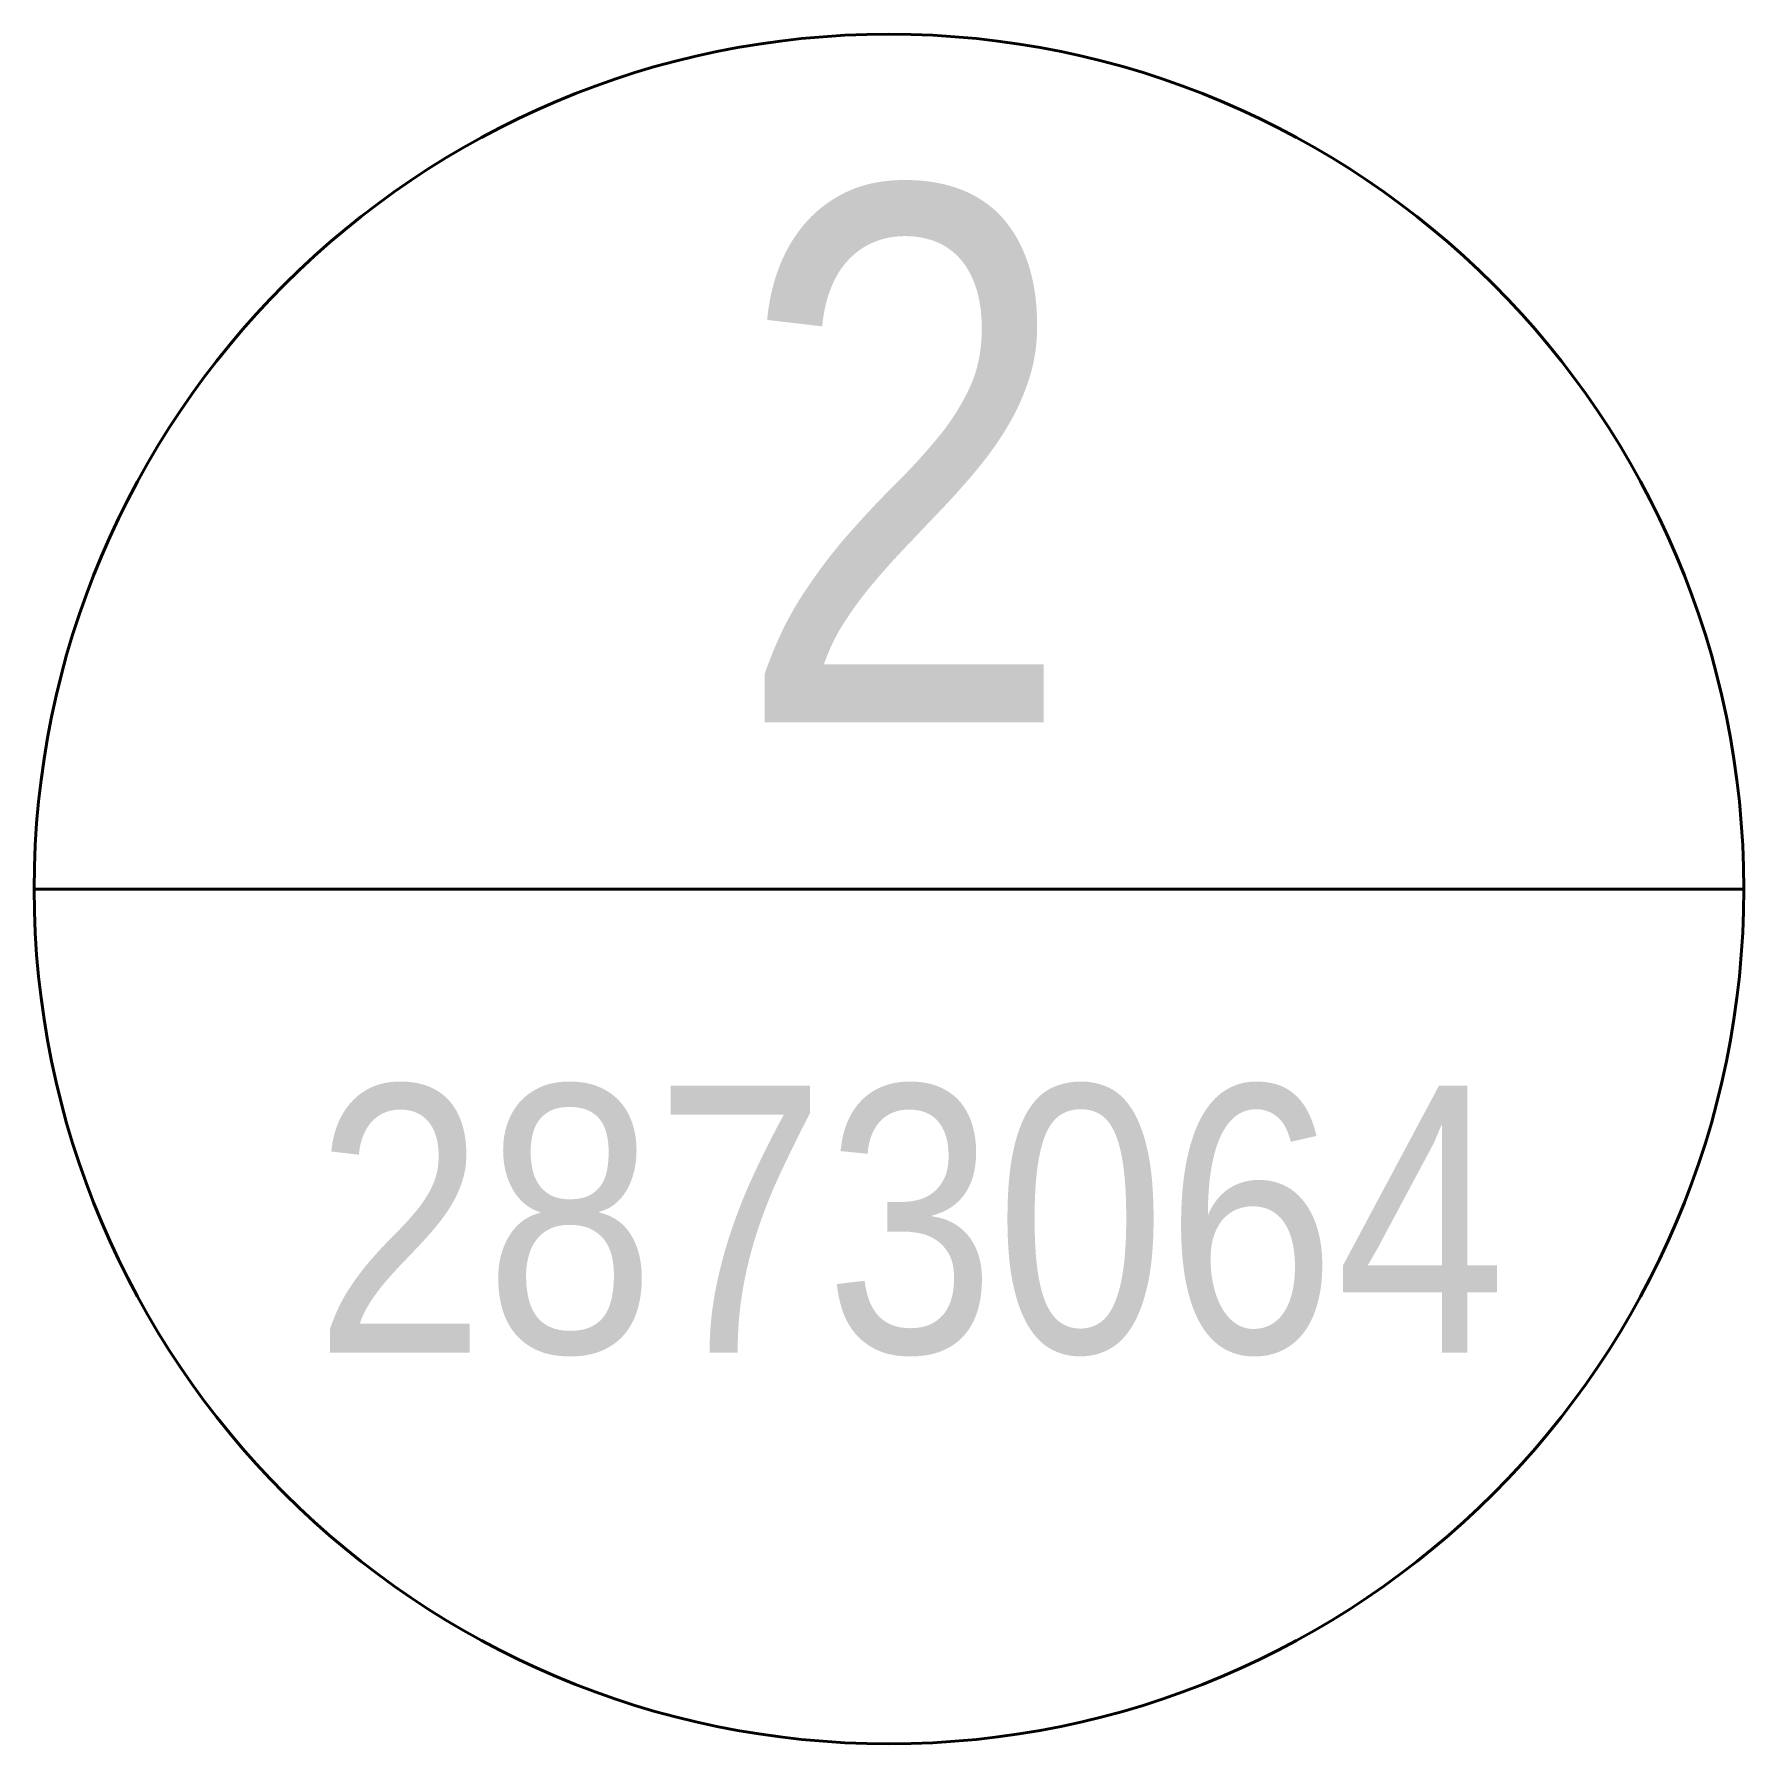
# Model space of a CAD drawing. Header units: metres. Extents: x 500.2 to 528.4, y 0.1 to 23.1.
# Drawn here: x 511.3317 to 511.7317, y 0.0766 to 0.4766 of the extents above; entities that cross this region are included whole.
import ezdxf

# ---------------------------------------------------------------- set-up
doc = ezdxf.new("R2010")
doc.units = ezdxf.units.M
doc.layers.add('A-DETL', color=7, linetype='Continuous', lineweight=13)
doc.layers.add('G-ANNO-TEXT', color=7, linetype='Continuous', lineweight=9)
doc.styles.add('Arial Narrow', font='ARIALN.TTF', dxfattribs={"height": 0.0625})
doc.styles.add('Arial Narrow_3', font='ARIALN.TTF', dxfattribs={"height": 0.125})

msp = doc.modelspace()

# ---------------------------------------------------------------- linework, layer by layer
at = {"layer": 'A-DETL', "lineweight": 40}
msp.add_line((511.33171, 0.27658), (511.73171, 0.27658), dxfattribs=at)
for start, end in [(0, 180), (180, 360)]:
    msp.add_arc((511.53171, 0.27658), 0.2, start, end, dxfattribs=at)

# ---------------------------------------------------------------- next in the draw order: texts
at = {"layer": 'G-ANNO-TEXT', "insert": (511.49545, 0.4406), "char_height": 0.125, "attachment_point": 1, "style": 'Arial Narrow_3', "bg_fill": 3, "box_fill_scale": 1, "bg_fill_color": 256, "bg_fill_transparency": 0}
msp.add_mtext('2', dxfattribs=at)
at = {"layer": 'G-ANNO-TEXT', "insert": (511.39736, 0.2306), "char_height": 0.0625, "attachment_point": 1, "style": 'Arial Narrow', "bg_fill": 3, "box_fill_scale": 1, "bg_fill_color": 256, "bg_fill_true_color": 13158600, "bg_fill_transparency": 0}
msp.add_mtext('2873064', dxfattribs=at)

doc.saveas('drawing.dxf')
